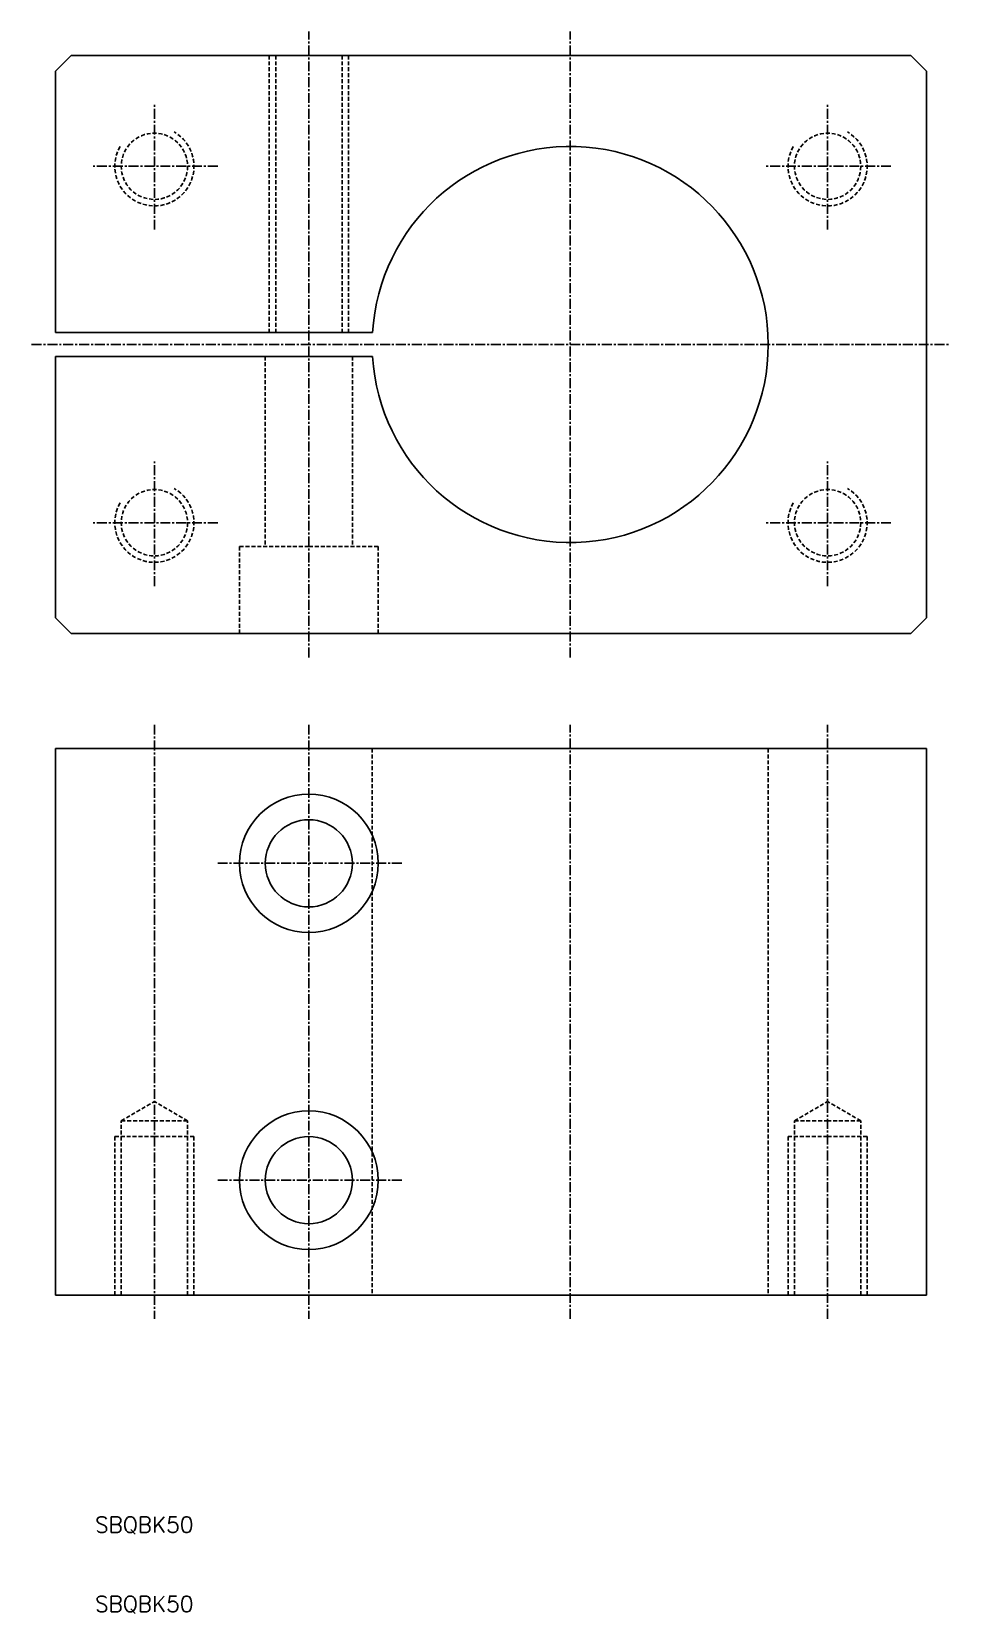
# Model space of a CAD drawing. Extents: x 2 to 118, y 10 to 210.
import ezdxf

# ---------------------------------------------------------------- set-up
doc = ezdxf.new("R2010")
doc.units = 0
doc.linetypes.add('CENTER', pattern=[2, 1.25, -0.25, 0.25, -0.25])
doc.linetypes.add('DASHED', pattern=[0.75, 0.5, -0.25])
doc.layers.get('0').update_dxf_attribs({"linetype": 'CONTINUOUS'})
doc.layers.add('CENTER', color=1, linetype='CENTER')
doc.styles.get("Standard").update_dxf_attribs({"font": 'txt.shx', "bigfont": 'extfont.shx'})

msp = doc.modelspace()

# ---------------------------------------------------------------- linework, layer by layer
for p, q in [((7, 206.5), (5, 204.5)), ((70, 206.5), (7, 206.5)), ((70, 206.5), (113, 206.5)), ((113, 206.5), (115, 204.5)), ((5, 204.5), (5, 171.5)), ((115, 204.5), (115, 170)), ((5, 171.5), (45.045, 171.5)), ((115, 135.5), (115, 170)), ((5, 135.5), (5, 168.5)), ((5, 168.5), (45.045, 168.5)), ((7, 133.5), (5, 135.5)), ((113, 133.5), (115, 135.5)), ((70, 133.5), (7, 133.5)), ((70, 133.5), (113, 133.5)), ((5, 119), (70, 119)), ((5, 50), (5, 119)), ((115, 119), (70, 119)), ((115, 50), (115, 119)), ((5, 50), (70, 50)), ((115, 50), (70, 50))]:
    msp.add_line(p, q)
at = {"color": 3, "linetype": 'DASHED'}
for p, q in [((32, 171.5), (32, 206.5)), ((32.812, 171.5), (32.812, 206.5)), ((41.188, 171.5), (41.188, 206.5)), ((42, 171.5), (42, 206.5)), ((31.5, 168.5), (31.5, 144.5)), ((42.5, 168.5), (42.5, 144.5)), ((28.25, 133.5), (28.25, 144.5)), ((28.25, 144.5), (37, 144.5)), ((45.75, 144.5), (37, 144.5)), ((45.75, 133.5), (45.75, 144.5)), ((45, 119), (45, 50)), ((95, 119), (95, 50)), ((13.312, 72), (17.5, 74.418)), ((21.688, 72), (17.5, 74.418)), ((98.312, 72), (102.5, 74.418)), ((106.688, 72), (102.5, 74.418)), ((13.312, 50), (13.312, 72)), ((13.312, 72), (17.5, 72)), ((21.688, 72), (17.5, 72)), ((21.688, 50), (21.688, 72)), ((98.312, 50), (98.312, 72)), ((98.312, 72), (102.5, 72)), ((106.688, 72), (102.5, 72)), ((106.688, 50), (106.688, 72)), ((12.5, 50), (12.5, 70)), ((12.5, 70), (17.5, 70)), ((22.5, 70), (17.5, 70)), ((22.5, 50), (22.5, 70)), ((97.5, 50), (97.5, 70)), ((97.5, 70), (102.5, 70)), ((107.5, 70), (102.5, 70)), ((107.5, 50), (107.5, 70))]:
    msp.add_line(p, q, dxfattribs=at)
for centre in [(17.5, 192.5), (102.5, 192.5), (17.5, 147.5), (102.5, 147.5)]:
    msp.add_circle(centre, 4.188, dxfattribs=at)
for centre, radius in [((37, 104.5), 8.75), ((37, 104.5), 5.5), ((37, 64.5), 8.75), ((37, 64.5), 5.5)]:
    msp.add_circle(centre, radius)
for centre in [(17.5, 192.5), (102.5, 192.5), (17.5, 147.5), (102.5, 147.5)]:
    msp.add_arc(centre, 5, 150, 60, dxfattribs=at)
msp.add_arc((70, 170), 25, 183.43981, 176.56019)
at = {"layer": 'CENTER', "color": 1, "linetype": 'CENTER'}
for p, q in [((37, 130.5), (37, 209.5)), ((70, 130.5), (70, 209.5)), ((17.5, 184.5), (17.5, 200.5)), ((102.5, 184.5), (102.5, 200.5)), ((25.5, 192.5), (9.5, 192.5)), ((110.5, 192.5), (94.5, 192.5)), ((2, 170), (118, 170)), ((17.5, 139.5), (17.5, 155.5)), ((102.5, 139.5), (102.5, 155.5)), ((25.5, 147.5), (9.5, 147.5)), ((110.5, 147.5), (94.5, 147.5)), ((17.5, 122), (17.5, 47)), ((17.5, 122), (17.5, 47)), ((37, 122), (37, 47)), ((70, 47), (70, 122)), ((102.5, 47), (102.5, 122)), ((48.75, 104.5), (25.25, 104.5)), ((48.75, 64.5), (25.25, 64.5))]:
    msp.add_line(p, q, dxfattribs=at)

# ---------------------------------------------------------------- texts
for p in [(10, 20), (10, 10)]:
    msp.add_text('SBQBK50', height=2).set_placement(p)

doc.saveas('drawing.dxf')
